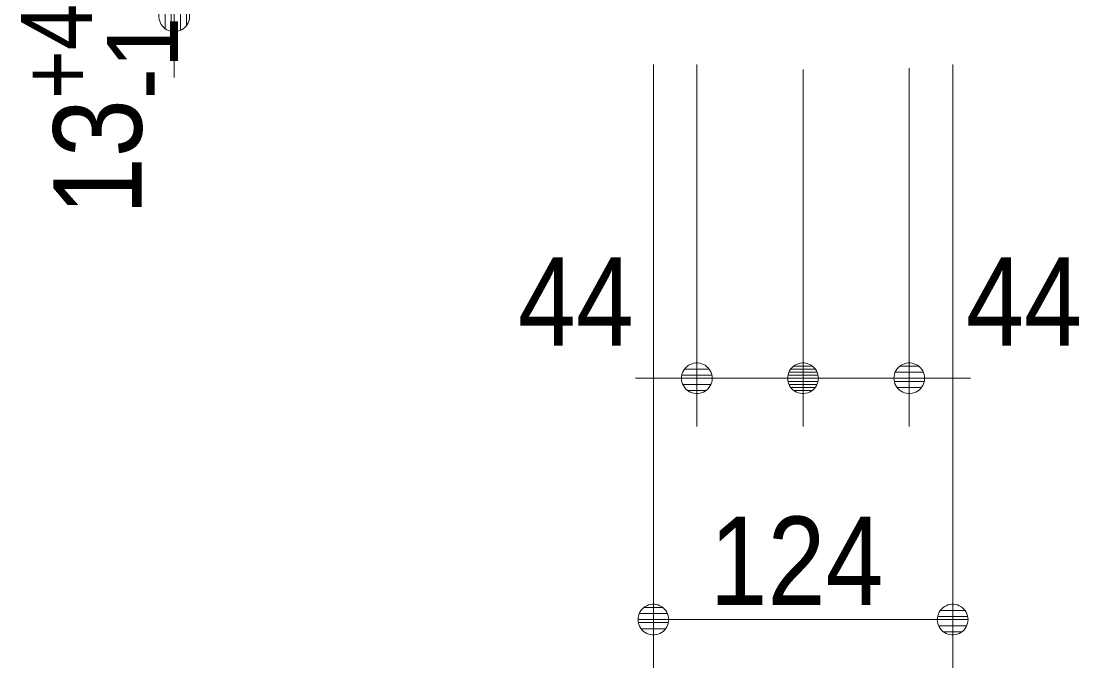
# Model space of a CAD drawing. Units: millimetres, scale not verified. Extents: x -6062 to 6062, y -3045 to 3045.
# Drawn here: x -722 to -283.8, y -2170 to -1902 of the extents above; entities that cross this region are included whole.
import ezdxf
from ezdxf.enums import TextEntityAlignment as Align

# ---------------------------------------------------------------- set-up
doc = ezdxf.new("R2010")
doc.units = ezdxf.units.MM
doc.header["$LTSCALE"] = 20
for name, color, linetype, lineweight in [('0-0_2寸法-1', 7, 'Continuous', 9), ('0-1_0', 7, 'Continuous', 9), ('0-2_2寸法-2', 7, 'Continuous', 9)]:
    doc.layers.add(name, color=color, linetype=linetype, lineweight=lineweight)
doc.styles.add('ＭＳ Ｐゴシック', font='')
doc.styles.get('ＭＳ Ｐゴシック').set_extended_font_data('MS PGothic')

# ---------------------------------------------------------------- blocks, each defined once
blk = doc.blocks.new('_Dot')
at = {"layer": '0-1_0'}
for p, q in [((-10, 0), (-20, 0)), ((9.78, 2), (-9.78, 2)), ((7.99, 6), (-7.99, 6)), ((9.16, -3.98), (-9.16, -3.98)), ((6, -7.98), (-6, -7.98))]:
    blk.add_line(p, q, dxfattribs=at)
for points in [[(10, 0), (9.92, 1.25), (9.69, 2.49), (9.3, 3.68), (8.76, 4.82), (8.09, 5.88), (7.29, 6.85), (6.37, 7.71), (5.36, 8.44), (4.26, 9.05), (3.09, 9.51), (1.87, 9.82), (0.63, 9.98), (-0.63, 9.98), (-1.87, 9.82), (-3.09, 9.51), (-4.26, 9.05), (-5.36, 8.44), (-6.37, 7.71), (-7.29, 6.85), (-8.09, 5.88), (-8.76, 4.82), (-9.3, 3.68), (-9.69, 2.49), (-9.92, 1.25), (-10, 0), (0, 0)], [(-10, 0), (-9.92, -1.25), (-9.69, -2.49), (-9.3, -3.68), (-8.76, -4.82), (-8.09, -5.88), (-7.29, -6.85), (-6.37, -7.71), (-5.36, -8.44), (-4.26, -9.05), (-3.09, -9.51), (-1.87, -9.82), (-0.63, -9.98), (0.63, -9.98), (1.87, -9.82), (3.09, -9.51), (4.26, -9.05), (5.36, -8.44), (6.37, -7.71), (7.29, -6.85), (8.09, -5.88), (8.76, -4.82), (9.3, -3.68), (9.69, -2.49), (9.92, -1.25), (10, 0), (0, 0)]]:
    blk.add_lwpolyline(points, close=True, dxfattribs=at)

msp = doc.modelspace()

# ---------------------------------------------------------------- linework, layer by layer
at = {"layer": '0-0_2寸法-1'}
for p, q in [((-460.04, -1920), (-460.04, -2170)), ((-336.04, -1920), (-336.04, -2170)), ((-447.32, -2150), (-348.75, -2150))]:
    msp.add_line(p, q, dxfattribs=at)
at = {"layer": '0-2_2寸法-2'}
for p, q in [((-658.54, -1912.71), (-658.54, -1925.42)), ((-442.04, -1920), (-442.04, -2070)), ((-398.04, -1922), (-398.04, -2070)), ((-398.04, -1922), (-398.04, -2070)), ((-354.04, -1921.48), (-354.04, -2070)), ((-454.75, -2050), (-467.46, -2050)), ((-398.04, -2050), (-442.04, -2050)), ((-410.75, -2050), (-423.46, -2050)), ((-398.04, -2050), (-354.04, -2050)), ((-385.32, -2050), (-372.61, -2050)), ((-341.32, -2050), (-328.61, -2050))]:
    msp.add_line(p, q, dxfattribs=at)

# ---------------------------------------------------------------- block references
at = {"layer": '0-0_2寸法-1', "xscale": 0.6356201, "yscale": 0.6356201, "rotation": 180}
msp.add_blockref('_Dot', (-460.04, -2150), dxfattribs=at)
at = {"layer": '0-0_2寸法-1', "xscale": 0.6356201, "yscale": 0.6356201}
msp.add_blockref('_Dot', (-336.04, -2150), dxfattribs=at)
at = {"layer": '0-2_2寸法-2', "xscale": 0.6356201, "yscale": 0.6356201}
for p, rotation in [((-658.54, -1900), 90), ((-398.04, -2050), 180), ((-354.04, -2050), 180)]:
    msp.add_blockref('_Dot', p, dxfattribs=dict(at, rotation=rotation))
for p in [(-442.04, -2050), (-398.04, -2050)]:
    msp.add_blockref('_Dot', p, dxfattribs=at)

# ---------------------------------------------------------------- texts
at = {"layer": '0-0_2寸法-1', "style": 'ＭＳ Ｐゴシック', "width": 0.9}
msp.add_text('124', height=36.66, dxfattribs=at).set_placement((-436.75, -2154.96), align=Align.BOTTOM_LEFT)
at = {"layer": '0-2_2寸法-2', "style": 'ＭＳ Ｐゴシック', "width": 0.9}
for s, height, p in [('+4', 29.33, (-683.85, -1934.27)), ('13', 36.66, (-661.02, -1982.37))]:
    msp.add_text(s, height=height, rotation=90, dxfattribs=at).set_placement(p, align=Align.BOTTOM_LEFT)
at = {"layer": '0-2_2寸法-2', "style": 'ＭＳ Ｐゴシック'}
msp.add_text('-1', height=29.33, rotation=90, dxfattribs=at).set_placement((-648.26, -1934.27), align=Align.BOTTOM_LEFT)
at = {"layer": '0-2_2寸法-2', "style": 'ＭＳ Ｐゴシック', "width": 0.9}
for p in [(-516.19, -2047.52), (-330.51, -2047.52)]:
    msp.add_text('44', height=36.66, dxfattribs=at).set_placement(p, align=Align.BOTTOM_LEFT)

doc.saveas('drawing.dxf')
